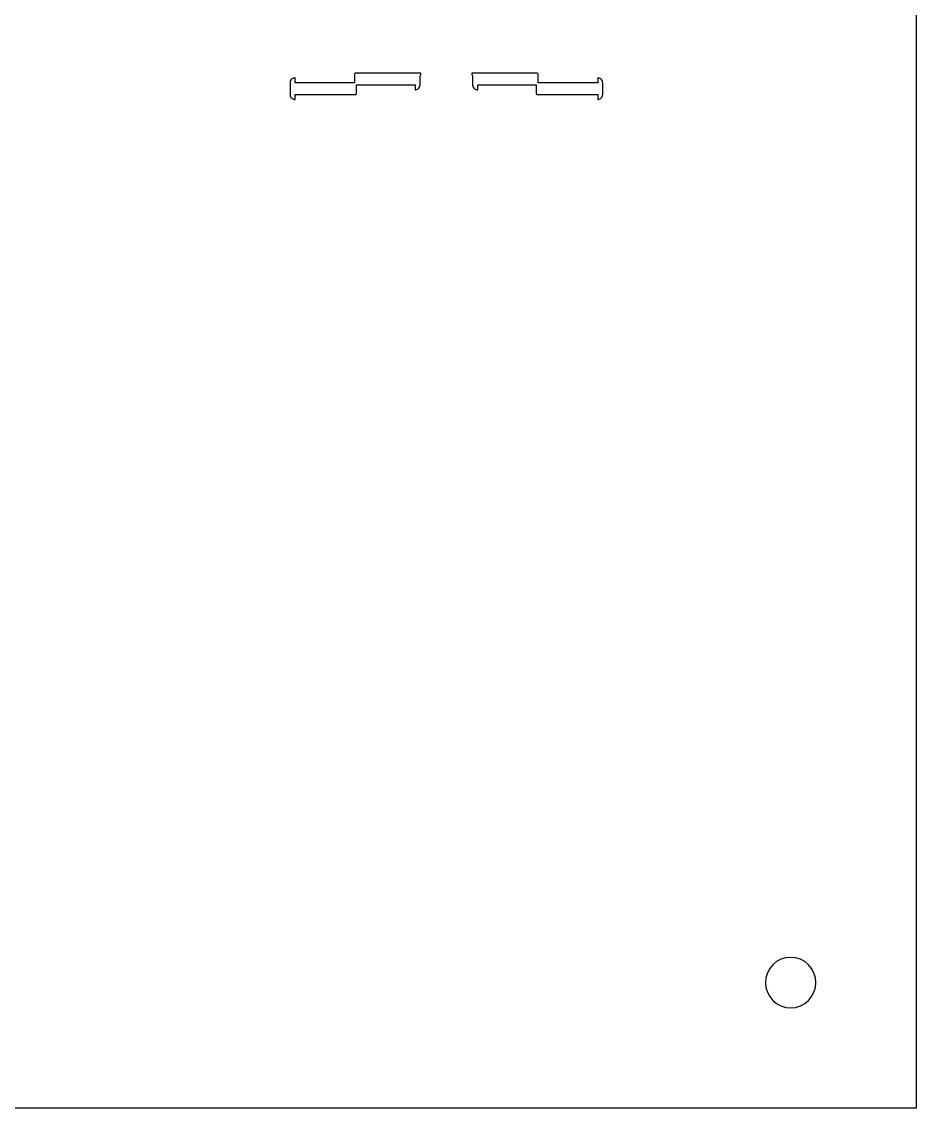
# Model space of a CAD drawing. Header units: millimetres. Extents: x 68 to 252, y 288 to 712.
# Drawn here: x 163.8 to 252.5, y 287.5 to 395.2 of the extents above; entities that cross this region are included whole.
import ezdxf

# ---------------------------------------------------------------- set-up
doc = ezdxf.new("R2010")
doc.units = ezdxf.units.MM

msp = doc.modelspace()

# ---------------------------------------------------------------- linework, layer by layer
for p, q in [((252.45, 712.45), (252.45, 287.55)), ((196.78, 390.07), (196.77, 390.05)), ((196.77, 390.05), (196.77, 390.03)), ((196.77, 390.03), (196.77, 389.18)), ((196.79, 390.09), (196.78, 390.07)), ((196.8, 390.1), (196.79, 390.09)), ((196.81, 390.11), (196.8, 390.1)), ((196.83, 390.12), (196.81, 390.11)), ((196.85, 390.13), (196.83, 390.12)), ((196.87, 390.13), (196.85, 390.13)), ((203.35, 390.13), (196.87, 390.13)), ((203.27, 389.86), (203.3, 389.92)), ((203.27, 388.98), (203.27, 389.86)), ((203.27, 389.86), (203.27, 389.86)), ((203.27, 389.86), (203.27, 389.86)), ((203.27, 389.86), (203.27, 389.86)), ((203.3, 389.92), (203.33, 390.01)), ((203.3, 389.92), (203.3, 389.92)), ((203.33, 390.01), (203.35, 390.11)), ((203.33, 390.01), (203.33, 390.01)), ((203.35, 390.11), (203.35, 390.13)), ((203.35, 390.13), (203.35, 390.13)), ((203.35, 390.11), (203.35, 390.11)), ((214.87, 390.13), (208.39, 390.13)), ((208.39, 390.13), (208.39, 390.13)), ((208.39, 390.13), (208.39, 390.11)), ((208.39, 390.11), (208.39, 390.11)), ((208.39, 390.11), (208.4, 390.01)), ((208.4, 390.01), (208.4, 390.01)), ((208.4, 390.01), (208.43, 389.92)), ((208.43, 389.92), (208.43, 389.92)), ((208.43, 389.92), (208.47, 389.86)), ((208.47, 389.86), (208.47, 389.86)), ((208.47, 389.86), (208.47, 389.86)), ((208.47, 389.86), (208.47, 389.86)), ((208.47, 389.86), (208.47, 388.98)), ((214.89, 390.13), (214.87, 390.13)), ((214.91, 390.12), (214.89, 390.13)), ((214.92, 390.11), (214.91, 390.12)), ((214.94, 390.1), (214.92, 390.11)), ((214.95, 390.09), (214.94, 390.1)), ((214.96, 390.07), (214.95, 390.09)), ((214.97, 390.05), (214.96, 390.07)), ((214.97, 390.03), (214.97, 390.05)), ((214.97, 389.18), (214.97, 390.03)), ((190.39, 389.32), (190.37, 389.22)), ((190.37, 389.22), (190.37, 389.22)), ((190.37, 389.22), (190.37, 389.18)), ((190.37, 389.18), (190.37, 388.03)), ((190.43, 389.41), (190.39, 389.32)), ((190.39, 389.32), (190.39, 389.32)), ((190.48, 389.49), (190.43, 389.41)), ((190.43, 389.41), (190.43, 389.41)), ((190.55, 389.56), (190.48, 389.49)), ((190.48, 389.49), (190.48, 389.49)), ((190.63, 389.62), (190.55, 389.56)), ((190.55, 389.56), (190.55, 389.56)), ((190.72, 389.65), (190.63, 389.62)), ((190.63, 389.62), (190.63, 389.62)), ((190.82, 389.67), (190.72, 389.65)), ((190.72, 389.65), (190.72, 389.65)), ((190.87, 389.68), (190.82, 389.67)), ((190.82, 389.67), (190.82, 389.67)), ((190.87, 389.18), (190.87, 389.68)), ((196.77, 389.18), (190.87, 389.18)), ((196.97, 388.12), (196.97, 388.98)), ((196.97, 388.98), (202.77, 388.98)), ((202.77, 388.98), (202.77, 388.48)), ((203.15, 388.66), (203.21, 388.74)), ((203.21, 388.74), (203.25, 388.83)), ((203.21, 388.74), (203.21, 388.74)), ((203.25, 388.83), (203.26, 388.93)), ((203.25, 388.83), (203.25, 388.83)), ((203.26, 388.93), (203.27, 388.98)), ((203.26, 388.93), (203.26, 388.93)), ((208.47, 388.98), (208.47, 388.93)), ((208.47, 388.93), (208.47, 388.93)), ((208.47, 388.93), (208.49, 388.83)), ((208.49, 388.83), (208.49, 388.83)), ((208.49, 388.83), (208.53, 388.74)), ((208.53, 388.74), (208.53, 388.74)), ((208.53, 388.74), (208.58, 388.66)), ((208.97, 388.48), (208.97, 388.98)), ((208.97, 388.98), (214.77, 388.98)), ((214.77, 388.98), (214.77, 388.12)), ((220.87, 389.18), (214.97, 389.18)), ((220.92, 389.67), (220.87, 389.68)), ((220.87, 389.68), (220.87, 389.18)), ((221.01, 389.65), (220.92, 389.67)), ((220.92, 389.67), (220.92, 389.67)), ((221.1, 389.62), (221.01, 389.65)), ((221.01, 389.65), (221.01, 389.65)), ((221.18, 389.56), (221.1, 389.62)), ((221.1, 389.62), (221.1, 389.62)), ((221.25, 389.49), (221.18, 389.56)), ((221.18, 389.56), (221.18, 389.56)), ((221.31, 389.41), (221.25, 389.49)), ((221.25, 389.49), (221.25, 389.49)), ((221.35, 389.32), (221.31, 389.41)), ((221.31, 389.41), (221.31, 389.41)), ((221.36, 389.22), (221.35, 389.32)), ((221.35, 389.32), (221.35, 389.32)), ((221.37, 389.18), (221.36, 389.22)), ((221.36, 389.22), (221.36, 389.22)), ((221.37, 388.03), (221.37, 389.18)), ((190.37, 388.03), (190.37, 387.98)), ((190.37, 387.98), (190.37, 387.98)), ((190.37, 387.98), (190.39, 387.88)), ((190.39, 387.88), (190.39, 387.88)), ((190.39, 387.88), (190.43, 387.79)), ((190.43, 387.79), (190.43, 387.79)), ((190.43, 387.79), (190.48, 387.71)), ((190.48, 387.71), (190.48, 387.71)), ((190.48, 387.71), (190.55, 387.64)), ((190.87, 387.53), (190.87, 388.02)), ((190.87, 388.02), (196.87, 388.02)), ((196.87, 388.02), (196.89, 388.03)), ((196.89, 388.03), (196.91, 388.03)), ((196.91, 388.03), (196.92, 388.04)), ((196.92, 388.04), (196.94, 388.05)), ((196.94, 388.05), (196.95, 388.07)), ((196.95, 388.07), (196.96, 388.09)), ((196.96, 388.09), (196.97, 388.1)), ((196.97, 388.1), (196.97, 388.12)), ((202.77, 388.48), (202.82, 388.48)), ((202.82, 388.48), (202.91, 388.5)), ((202.82, 388.48), (202.82, 388.48)), ((202.91, 388.5), (203, 388.54)), ((202.91, 388.5), (202.91, 388.5)), ((203, 388.54), (203.08, 388.59)), ((203, 388.54), (203, 388.54)), ((203.08, 388.59), (203.15, 388.66)), ((203.08, 388.59), (203.08, 388.59)), ((203.15, 388.66), (203.15, 388.66)), ((208.58, 388.66), (208.58, 388.66)), ((208.58, 388.66), (208.65, 388.59)), ((208.65, 388.59), (208.65, 388.59)), ((208.65, 388.59), (208.73, 388.54)), ((208.73, 388.54), (208.73, 388.54)), ((208.73, 388.54), (208.82, 388.5)), ((208.82, 388.5), (208.82, 388.5)), ((208.82, 388.5), (208.92, 388.48)), ((208.92, 388.48), (208.92, 388.48)), ((208.92, 388.48), (208.97, 388.48)), ((214.77, 388.12), (214.77, 388.1)), ((214.77, 388.1), (214.78, 388.09)), ((214.78, 388.09), (214.79, 388.07)), ((214.79, 388.07), (214.8, 388.05)), ((214.8, 388.05), (214.81, 388.04)), ((214.81, 388.04), (214.83, 388.03)), ((214.83, 388.03), (214.85, 388.03)), ((214.85, 388.03), (214.87, 388.02)), ((214.87, 388.02), (220.87, 388.02)), ((220.87, 388.02), (220.87, 387.53)), ((220.87, 388.02), (220.87, 388.02)), ((221.18, 387.64), (221.25, 387.71)), ((221.25, 387.71), (221.31, 387.79)), ((221.25, 387.71), (221.25, 387.71)), ((221.31, 387.79), (221.35, 387.88)), ((221.31, 387.79), (221.31, 387.79)), ((221.35, 387.88), (221.36, 387.98)), ((221.35, 387.88), (221.35, 387.88)), ((221.36, 387.98), (221.37, 388.03)), ((221.36, 387.98), (221.36, 387.98)), ((190.55, 387.64), (190.55, 387.64)), ((190.55, 387.64), (190.63, 387.58)), ((190.63, 387.58), (190.63, 387.58)), ((190.63, 387.58), (190.72, 387.55)), ((190.72, 387.55), (190.72, 387.55)), ((190.72, 387.55), (190.82, 387.53)), ((190.82, 387.53), (190.82, 387.53)), ((190.82, 387.53), (190.87, 387.53)), ((190.87, 387.53), (190.87, 387.53)), ((220.87, 387.53), (220.92, 387.53)), ((220.92, 387.53), (221.01, 387.55)), ((220.92, 387.53), (220.92, 387.53)), ((221.01, 387.55), (221.1, 387.58)), ((221.01, 387.55), (221.01, 387.55)), ((221.1, 387.58), (221.18, 387.64)), ((221.1, 387.58), (221.1, 387.58)), ((221.18, 387.64), (221.18, 387.64)), ((238.23, 301.77), (237.92, 301.39)), ((238.61, 302.08), (238.23, 301.77)), ((239.04, 302.31), (238.61, 302.08)), ((239.51, 302.45), (239.04, 302.31)), ((240, 302.5), (239.51, 302.45)), ((240.49, 302.45), (240, 302.5)), ((240.96, 302.31), (240.49, 302.45)), ((241.39, 302.08), (240.96, 302.31)), ((241.77, 301.77), (241.39, 302.08)), ((242.08, 301.39), (241.77, 301.77)), ((237.55, 300.49), (237.5, 300)), ((237.69, 300.96), (237.55, 300.49)), ((237.92, 301.39), (237.69, 300.96)), ((242.31, 300.96), (242.08, 301.39)), ((242.45, 300.49), (242.31, 300.96)), ((242.5, 300), (242.45, 300.49)), ((237.5, 300), (237.55, 299.51)), ((237.55, 299.51), (237.69, 299.04)), ((242.31, 299.04), (242.45, 299.51)), ((242.45, 299.51), (242.5, 300)), ((242.5, 300), (242.5, 300)), ((237.69, 299.04), (237.92, 298.61)), ((237.92, 298.61), (238.23, 298.23)), ((241.77, 298.23), (242.08, 298.61)), ((242.08, 298.61), (242.31, 299.04)), ((238.23, 298.23), (238.61, 297.92)), ((238.61, 297.92), (239.04, 297.69)), ((239.04, 297.69), (239.51, 297.55)), ((239.51, 297.55), (240, 297.5)), ((240, 297.5), (240.49, 297.55)), ((240.49, 297.55), (240.96, 297.69)), ((240.96, 297.69), (241.39, 297.92)), ((241.39, 297.92), (241.77, 298.23)), ((252.45, 287.55), (67.55, 287.55)), ((252.45, 287.55), (252.45, 287.55))]:
    msp.add_line(p, q)

doc.saveas('drawing.dxf')
